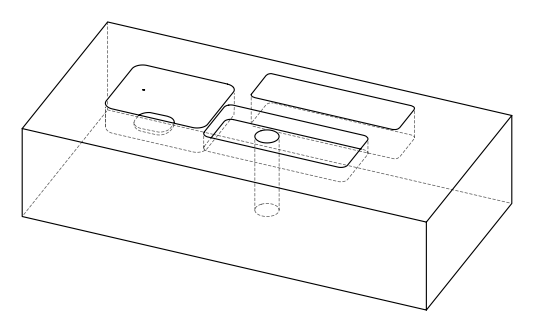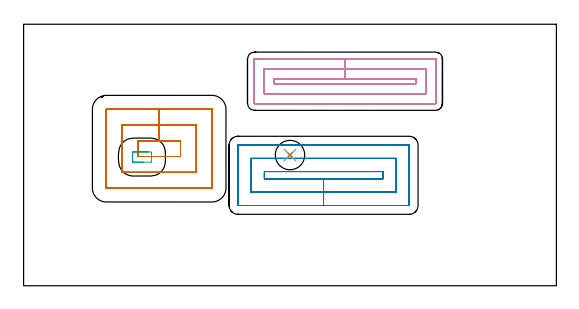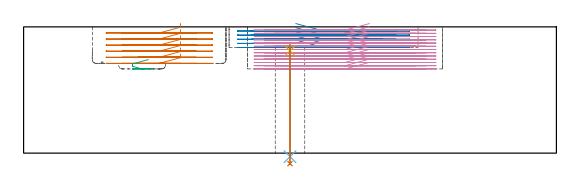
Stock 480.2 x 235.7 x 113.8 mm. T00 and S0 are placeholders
(PLAN: 7 operations, 6 tool changes, 48.6 min)
(1 MILL_RECTANGULAR_POCKET | POCKET_RECTANGULAR_STRAIGHT | NXT0201_007 | Follow Part, ap 6.25, ae 75% | 9.05 min | 375240 mm3)
(2 MILL_RECTANGULAR_POCKET_1 | POCKET_RECTANGULAR_STRAIGHT_1 | UGT0201_134 | Follow Part, ap 3.975, ae 75% | 10.45 min | 221697 mm3)
(3 MILL_RECTANGULAR_POCKET_2 | POCKET_RECTANGULAR_STRAIGHT_2 | NXT0201_007 | Follow Part, ap 6.25, ae 75% | 0.24 min | 6202 mm3)
(4 MILL_RECTANGULAR_POCKET_3 | POCKET_RECTANGULAR_STRAIGHT_3 | NXT0201_011 | Follow Part, ap 3, ae 75% | 27.96 min | 348462 mm3)
(5 SPOT_DRILL | STEP1HOLE | NXT0321_9005460120000 | 0.05 min | 188 mm3)
(6 DRILL_THROUGH_HOLE_INTO_CENTER | STEP1HOLE | NXT0301_065 | 0.41 min | 6415 mm3)
(7 DRILL_TO_ENLARGE_THROUGH_HOLE | STEP1HOLE | UGT0301_388 | 0.43 min | 45790 mm3)
(TOOL NXT0201_007 | ENDMILL 25mm [R216.25-25050GCK54P 1620] | D25 R3 FL54 Z5)
(TOOL UGT0201_134 | Carbide End Mill 15.9 | D15.9 FL30 Z4)
(TOOL NXT0201_011 | ENDMILL 12mm [2P460-1200-NA 1630] | D12 FL38 Z6)
(TOOL NXT0321_9005460120000 | NC Spot Drill, 142deg, 12mm, Carbide, Uncoated | D12 PA142 FL30 Z2)
(TOOL NXT0301_065 | Carbide Drill 9.4mm [860.1-0940-075A1-MM 2214] | D9.4 PA140 FL98 Z2)
(TOOL UGT0301_388 | Twist Drill 26.5 mm | D26.5 PA118 FL165 Z2)
(OP 1 MILL_RECTANGULAR_POCKET)
G17 G21 G94 G90
T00 M6
G54
G17 G0 G90 X141.4 Y118.14 S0 M3
G43 Z123.8 H1
Z116.8
G94 G1 Y130.6 Z113.461 F250.
X122.2 Z108.317
X103. F500.
Y116.5
X141.4
Y130.6
X122.2
Y144.85
X88.75
Y102.25
X155.65
Y144.85
X122.2
Y159.1
X74.6
X74.545 Y159.095
X74.505 Y159.055
X74.5 Y159.
Y88.1
X74.505 Y88.045
X74.545 Y88.005
X74.6 Y88.
X169.8
X169.855 Y88.005
X169.895 Y88.045
X169.9 Y88.1
Y159.
X169.895 Y159.055
X169.855 Y159.095
X169.8 Y159.1
X122.2
X121.2
G0 X141.4 Y118.14 Z111.317
G1 Y130.6 Z107.978 F250.
X122.2 Z102.833
X103. F500.
Y116.5
X141.4
Y130.6
X122.2
Y144.85
X88.75
Y102.25
X155.65
Y144.85
X122.2
Y159.1
X74.6
X74.545 Y159.095
X74.505 Y159.055
X74.5 Y159.
Y88.1
X74.505 Y88.045
X74.545 Y88.005
X74.6 Y88.
X169.8
X169.855 Y88.005
X169.895 Y88.045
X169.9 Y88.1
Y159.
X169.895 Y159.055
X169.855 Y159.095
X169.8 Y159.1
X122.2
X121.2
G0 X141.4 Y118.14 Z105.833
G1 Y130.6 Z102.495 F250.
X122.2 Z97.35
X103. F500.
Y116.5
X141.4
Y130.6
X122.2
Y144.85
X88.75
Y102.25
X155.65
Y144.85
X122.2
Y159.1
X74.6
X74.545 Y159.095
X74.505 Y159.055
X74.5 Y159.
Y88.1
X74.505 Y88.045
X74.545 Y88.005
X74.6 Y88.
X169.8
X169.855 Y88.005
X169.895 Y88.045
X169.9 Y88.1
Y159.
X169.895 Y159.055
X169.855 Y159.095
X169.8 Y159.1
X122.2
X121.2
G0 X141.4 Y118.14 Z100.35
G1 Y130.6 Z97.011 F250.
X122.2 Z91.867
X103. F500.
Y116.5
X141.4
Y130.6
X122.2
Y144.85
X88.75
Y102.25
X155.65
Y144.85
X122.2
Y159.1
X74.6
X74.545 Y159.095
X74.505 Y159.055
X74.5 Y159.
Y88.1
X74.505 Y88.045
X74.545 Y88.005
X74.6 Y88.
X169.8
X169.855 Y88.005
X169.895 Y88.045
X169.9 Y88.1
Y159.
X169.895 Y159.055
X169.855 Y159.095
X169.8 Y159.1
X122.2
X121.2
G0 X141.4 Y118.14 Z94.867
G1 Y130.6 Z91.528 F250.
X122.2 Z86.383
X103. F500.
Y116.5
X141.4
Y130.6
X122.2
Y144.85
X88.75
Y102.25
X155.65
Y144.85
X122.2
Y159.1
X74.6
X74.545 Y159.095
X74.505 Y159.055
X74.5 Y159.
Y88.1
X74.505 Y88.045
X74.545 Y88.005
X74.6 Y88.
X169.8
X169.855 Y88.005
X169.895 Y88.045
X169.9 Y88.1
Y159.
X169.895 Y159.055
X169.855 Y159.095
X169.8 Y159.1
X122.2
X121.2
G0 X141.4 Y118.14 Z89.383
G1 Y130.6 Z86.045 F250.
X122.2 Z80.9
X103. F500.
Y116.5
X141.4
Y130.6
X122.2
Y144.85
X88.75
Y102.25
X155.65
Y144.85
X122.2
Y159.1
X74.6
X74.545 Y159.095
X74.505 Y159.055
X74.5 Y159.
Y88.1
X74.505 Y88.045
X74.545 Y88.005
X74.6 Y88.
X169.8
X169.855 Y88.005
X169.895 Y88.045
X169.9 Y88.1
Y159.
X169.895 Y159.055
X169.855 Y159.095
X169.8 Y159.1
X122.2
X121.2
G0 Z123.8
M5
M2
(OP 2 MILL_RECTANGULAR_POCKET_1)
G17 G21 G94 G90
T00 M6
G54
G17 G0 G90 X245.271 Y96.2 S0 M3
G43 Z123.8 H0
Z116.8
G94 G1 X270.35 Z110.08 F250.
X323.7 F500.
Y102.9
X217.
Y96.2
X270.35
Y84.275
X335.625
Y114.825
X205.075
Y84.275
X270.35
Y72.35
X347.5
X347.53 Y72.348
X347.552 Y72.37
X347.55 Y72.4
Y126.7
X347.552 Y126.73
X347.53 Y126.752
X347.5 Y126.75
X193.2
X193.17 Y126.752
X193.148 Y126.73
X193.15 Y126.7
Y72.4
X193.148 Y72.37
X193.17 Y72.348
X193.2 Y72.35
X270.35
X271.35
G0 X245.271 Y96.2 Z113.08
G1 X270.35 Z106.36 F250.
X323.7 F500.
Y102.9
X217.
Y96.2
X270.35
Y84.275
X335.625
Y114.825
X205.075
Y84.275
X270.35
Y72.35
X347.5
X347.53 Y72.348
X347.552 Y72.37
X347.55 Y72.4
Y126.7
X347.552 Y126.73
X347.53 Y126.752
X347.5 Y126.75
X193.2
X193.17 Y126.752
X193.148 Y126.73
X193.15 Y126.7
Y72.4
X193.148 Y72.37
X193.17 Y72.348
X193.2 Y72.35
X270.35
X271.35
G0 X245.271 Y96.2 Z109.36
G1 X270.35 Z102.64 F250.
X323.7 F500.
Y102.9
X217.
Y96.2
X270.35
Y84.275
X335.625
Y114.825
X205.075
Y84.275
X270.35
Y72.35
X347.5
X347.53 Y72.348
X347.552 Y72.37
X347.55 Y72.4
Y126.7
X347.552 Y126.73
X347.53 Y126.752
X347.5 Y126.75
X193.2
X193.17 Y126.752
X193.148 Y126.73
X193.15 Y126.7
Y72.4
X193.148 Y72.37
X193.17 Y72.348
X193.2 Y72.35
X270.35
X271.35
G0 X245.271 Y96.2 Z105.64
G1 X270.35 Z98.92 F250.
X323.7 F500.
Y102.9
X217.
Y96.2
X270.35
Y84.275
X335.625
Y114.825
X205.075
Y84.275
X270.35
Y72.35
X347.5
X347.53 Y72.348
X347.552 Y72.37
X347.55 Y72.4
Y126.7
X347.552 Y126.73
X347.53 Y126.752
X347.5 Y126.75
X193.2
X193.17 Y126.752
X193.148 Y126.73
X193.15 Y126.7
Y72.4
X193.148 Y72.37
X193.17 Y72.348
X193.2 Y72.35
X270.35
X271.35
G0 X245.271 Y96.2 Z101.92
G1 X270.35 Z95.2 F250.
X323.7 F500.
Y102.9
X217.
Y96.2
X270.35
Y84.275
X335.625
Y114.825
X205.075
Y84.275
X270.35
Y72.35
X347.5
X347.53 Y72.348
X347.552 Y72.37
X347.55 Y72.4
Y126.7
X347.552 Y126.73
X347.53 Y126.752
X347.5 Y126.75
X193.2
X193.17 Y126.752
X193.148 Y126.73
X193.15 Y126.7
Y72.4
X193.148 Y72.37
X193.17 Y72.348
X193.2 Y72.35
X270.35
X271.35
G0 Z123.8
M5
M2
(OP 3 MILL_RECTANGULAR_POCKET_2)
G17 G21 G94 G90
T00 M6
G54
G17 G0 G90 X112.447 Y120.6 S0 M3
G43 Z123.8 H1
Z84.314
G94 G1 X98.9 Z80.684 F250.
X98.816 Z80.662
X98.592 Y120.534 Z80.599
X98.401 Y120.399 Z80.537
X98.266 Y120.208 Z80.474
X98.2 Y119.984 Z80.411
Y112.016 Z78.276
X98.266 Y111.792 Z78.214
X98.401 Y111.601 Z78.151
X98.592 Y111.466 Z78.088
X98.816 Y111.4 Z78.026
X98.9 Z78.003
X106.75 Z75.9
X114.6 F500.
G3 X115.3 Y112.1 R0.7
G1 Y119.9
G3 X114.6 Y120.6 R0.7
G1 X98.9
G3 X98.2 Y119.9 R0.7
G1 Y112.1
G3 X98.9 Y111.4 R0.7
G1 X106.75
X107.75
G0 Z123.8
M5
M2
(OP 4 MILL_RECTANGULAR_POCKET_3)
G17 G21 G94 G90
T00 M6
G54
G17 G0 G90 X311.776 Y186.6 S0 M3
G43 Z123.8 H1
Z116.8
G94 G1 X289.7 Z110.885 F250.
X225.8 F500.
Y182.1
X353.6
Y186.6
X289.7
Y195.6
X216.8
Y173.1
X362.6
Y195.6
X289.7
Y204.6
X208.2
G3 X207.8 Y204.2 R0.4
G1 Y164.5
G3 X208.2 Y164.1 R0.4
G1 X371.2
G3 X371.6 Y164.5 R0.4
G1 Y204.2
G3 X371.2 Y204.6 R0.4
G1 X289.7
X288.7
G0 X311.776 Y186.6 Z113.885
G1 X289.7 Z107.969 F250.
X225.8 F500.
Y182.1
X353.6
Y186.6
X289.7
Y195.6
X216.8
Y173.1
X362.6
Y195.6
X289.7
Y204.6
X208.2
G3 X207.8 Y204.2 R0.4
G1 Y164.5
G3 X208.2 Y164.1 R0.4
G1 X371.2
G3 X371.6 Y164.5 R0.4
G1 Y204.2
G3 X371.2 Y204.6 R0.4
G1 X289.7
X288.7
G0 X311.776 Y186.6 Z110.969
G1 X289.7 Z105.054 F250.
X225.8 F500.
Y182.1
X353.6
Y186.6
X289.7
Y195.6
X216.8
Y173.1
X362.6
Y195.6
X289.7
Y204.6
X208.2
G3 X207.8 Y204.2 R0.4
G1 Y164.5
G3 X208.2 Y164.1 R0.4
G1 X371.2
G3 X371.6 Y164.5 R0.4
G1 Y204.2
G3 X371.2 Y204.6 R0.4
G1 X289.7
X288.7
G0 X311.776 Y186.6 Z108.054
G1 X289.7 Z102.138 F250.
X225.8 F500.
Y182.1
X353.6
Y186.6
X289.7
Y195.6
X216.8
Y173.1
X362.6
Y195.6
X289.7
Y204.6
X208.2
G3 X207.8 Y204.2 R0.4
G1 Y164.5
G3 X208.2 Y164.1 R0.4
G1 X371.2
G3 X371.6 Y164.5 R0.4
G1 Y204.2
G3 X371.2 Y204.6 R0.4
G1 X289.7
X288.7
G0 X311.776 Y186.6 Z105.138
G1 X289.7 Z99.223 F250.
X225.8 F500.
Y182.1
X353.6
Y186.6
X289.7
Y195.6
X216.8
Y173.1
X362.6
Y195.6
X289.7
Y204.6
X208.2
G3 X207.8 Y204.2 R0.4
G1 Y164.5
G3 X208.2 Y164.1 R0.4
G1 X371.2
G3 X371.6 Y164.5 R0.4
G1 Y204.2
G3 X371.2 Y204.6 R0.4
G1 X289.7
X288.7
G0 X311.776 Y186.6 Z102.223
G1 X289.7 Z96.308 F250.
X225.8 F500.
Y182.1
X353.6
Y186.6
X289.7
Y195.6
X216.8
Y173.1
X362.6
Y195.6
X289.7
Y204.6
X208.2
G3 X207.8 Y204.2 R0.4
G1 Y164.5
G3 X208.2 Y164.1 R0.4
G1 X371.2
G3 X371.6 Y164.5 R0.4
G1 Y204.2
G3 X371.2 Y204.6 R0.4
G1 X289.7
X288.7
G0 X311.776 Y186.6 Z99.308
G1 X289.7 Z93.392 F250.
X225.8 F500.
Y182.1
X353.6
Y186.6
X289.7
Y195.6
X216.8
Y173.1
X362.6
Y195.6
X289.7
Y204.6
X208.2
G3 X207.8 Y204.2 R0.4
G1 Y164.5
G3 X208.2 Y164.1 R0.4
G1 X371.2
G3 X371.6 Y164.5 R0.4
G1 Y204.2
G3 X371.2 Y204.6 R0.4
G1 X289.7
X288.7
G0 X311.776 Y186.6 Z96.392
G1 X289.7 Z90.477 F250.
X225.8 F500.
Y182.1
X353.6
Y186.6
X289.7
Y195.6
X216.8
Y173.1
X362.6
Y195.6
X289.7
Y204.6
X208.2
G3 X207.8 Y204.2 R0.4
G1 Y164.5
G3 X208.2 Y164.1 R0.4
G1 X371.2
G3 X371.6 Y164.5 R0.4
G1 Y204.2
G3 X371.2 Y204.6 R0.4
G1 X289.7
X288.7
G0 X311.776 Y186.6 Z93.477
G1 X289.7 Z87.562 F250.
X225.8 F500.
Y182.1
X353.6
Y186.6
X289.7
Y195.6
X216.8
Y173.1
X362.6
Y195.6
X289.7
Y204.6
X208.2
G3 X207.8 Y204.2 R0.4
G1 Y164.5
G3 X208.2 Y164.1 R0.4
G1 X371.2
G3 X371.6 Y164.5 R0.4
G1 Y204.2
G3 X371.2 Y204.6 R0.4
G1 X289.7
X288.7
G0 X311.776 Y186.6 Z90.562
G1 X289.7 Z84.646 F250.
X225.8 F500.
Y182.1
X353.6
Y186.6
X289.7
Y195.6
X216.8
Y173.1
X362.6
Y195.6
X289.7
Y204.6
X208.2
G3 X207.8 Y204.2 R0.4
G1 Y164.5
G3 X208.2 Y164.1 R0.4
G1 X371.2
G3 X371.6 Y164.5 R0.4
G1 Y204.2
G3 X371.2 Y204.6 R0.4
G1 X289.7
X288.7
G0 X311.776 Y186.6 Z87.646
G1 X289.7 Z81.731 F250.
X225.8 F500.
Y182.1
X353.6
Y186.6
X289.7
Y195.6
X216.8
Y173.1
X362.6
Y195.6
X289.7
Y204.6
X208.2
G3 X207.8 Y204.2 R0.4
G1 Y164.5
G3 X208.2 Y164.1 R0.4
G1 X371.2
G3 X371.6 Y164.5 R0.4
G1 Y204.2
G3 X371.2 Y204.6 R0.4
G1 X289.7
X288.7
G0 X311.776 Y186.6 Z84.731
G1 X289.7 Z78.815 F250.
X225.8 F500.
Y182.1
X353.6
Y186.6
X289.7
Y195.6
X216.8
Y173.1
X362.6
Y195.6
X289.7
Y204.6
X208.2
G3 X207.8 Y204.2 R0.4
G1 Y164.5
G3 X208.2 Y164.1 R0.4
G1 X371.2
G3 X371.6 Y164.5 R0.4
G1 Y204.2
G3 X371.2 Y204.6 R0.4
G1 X289.7
X288.7
G0 X311.776 Y186.6 Z81.815
G1 X289.7 Z75.9 F250.
X225.8 F500.
Y182.1
X353.6
Y186.6
X289.7
Y195.6
X216.8
Y173.1
X362.6
Y195.6
X289.7
Y204.6
X208.2
G3 X207.8 Y204.2 R0.4
G1 Y164.5
G3 X208.2 Y164.1 R0.4
G1 X371.2
G3 X371.6 Y164.5 R0.4
G1 Y204.2
G3 X371.2 Y204.6 R0.4
G1 X289.7
X288.7
G0 Z123.8
M5
M2
(OP 5 SPOT_DRILL)
G17 G21 G94 G90
T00 M6
G54
G17 G0 G90 X240.1 Y117.8 S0 M3
G43 Z123.8 H0
G94 G81 G98 Z92.2 F250. R98.2
G80
M5
M2
(OP 6 DRILL_THROUGH_HOLE_INTO_CENTER)
G17 G21 G94 G90
T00 M6
G54
G17 G0 G90 X240.1 Y117.8 S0 M3
G43 Z123.8 H1
G94 G73 G98 Z-3.211 F250. Q8.946 R97.2
G80
M5
M2
(OP 7 DRILL_TO_ENLARGE_THROUGH_HOLE)
G17 G21 G94 G90
T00 M6
G54
G17 G0 G90 X240.1 Y117.8 S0 M3
G43 Z123.8 H0
G94 G73 G98 Z-9.461 F250. Q26.165 R97.2
G80
M5
M2
